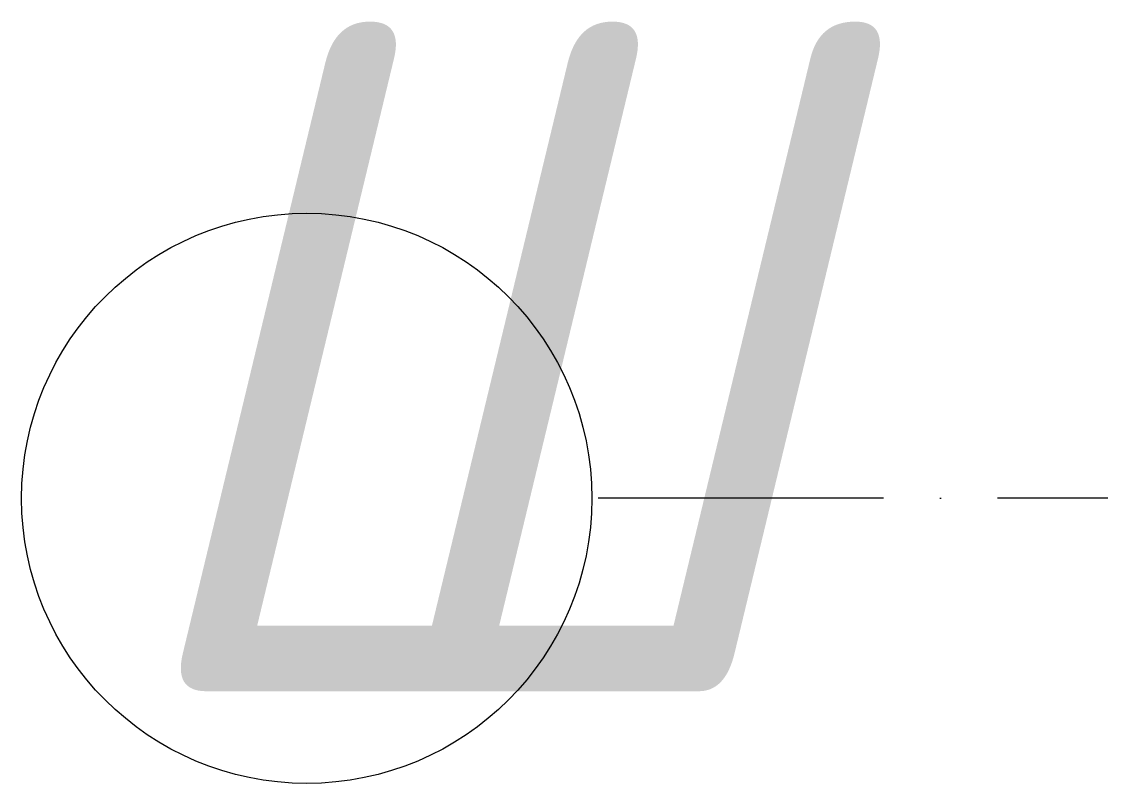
# Model space of a CAD drawing. Header units: millimetres. Extents: x -12989 to 629078, y -109036 to 555275.
# Drawn here: x 590237 to 591372, y -54135 to -53333 of the extents above; entities that cross this region are included whole.
import ezdxf

# ---------------------------------------------------------------- set-up
doc = ezdxf.new("R2010")
doc.units = ezdxf.units.MM
doc.linetypes.add('50_200_ШТРИХ_1Т_ш5_п1_п1_', pattern=[700, 500, -100, 0, -100])
doc.layers.add('S-GRID-____-IDEN', color=7, linetype='Continuous', lineweight=9)
doc.layers.add('S-GRID-____-OTLN-1', color=7, linetype='50_200_ШТРИХ_1Т_ш5_п1_п1_', lineweight=9)
doc.styles.add('ISOCPEUR_I', font='isocpeui.ttf', dxfattribs={"width": 0.9, "height": 2.5})

# ---------------------------------------------------------------- blocks, each defined once
blk = doc.blocks.new('Ось сетки - Круг_Ø6_00__ISO-2_5_0_9K_-25732049-АР1_План отверстий 3 этажа в осях 1-64_А-ГГ')
at = {"layer": 'S-GRID-____-IDEN'}
blk.add_circle((0, 0), 3, dxfattribs=at)
blk = doc.blocks.new('3эт')
at = {"layer": 'S-GRID-____-OTLN-1', "color": 251, "ltscale": 0.6, "true_color": 0x636466}
blk.add_line((374089.5, -50182.4), (351097.5, -50182.4), dxfattribs=at)
at = {"layer": 'S-GRID-____-IDEN', "insert": (350583.6, -49685.4), "char_height": 700, "width": 281.392, "attachment_point": 1, "style": 'ISOCPEUR_I'}
blk.add_mtext('\\fISOCPEUR|b0|i1|c204|p34|;\\W.9;Ш', dxfattribs=at)

msp = doc.modelspace()

# ---------------------------------------------------------------- block references
msp.add_blockref('3эт', (239739.3002, -3652.1582))
at = {"layer": 'S-GRID-____-IDEN', "xscale": 99.99999999999993, "yscale": 99.99999999999993, "zscale": 99.99999999999993, "rotation": 89.99999999999982}
msp.add_blockref('Ось сетки - Круг_Ø6_00__ISO-2_5_0_9K_-25732049-АР1_План отверстий 3 этажа в осях 1-64_А-ГГ', (590536.7781, -53834.5723), dxfattribs=at)

doc.saveas('drawing.dxf')
